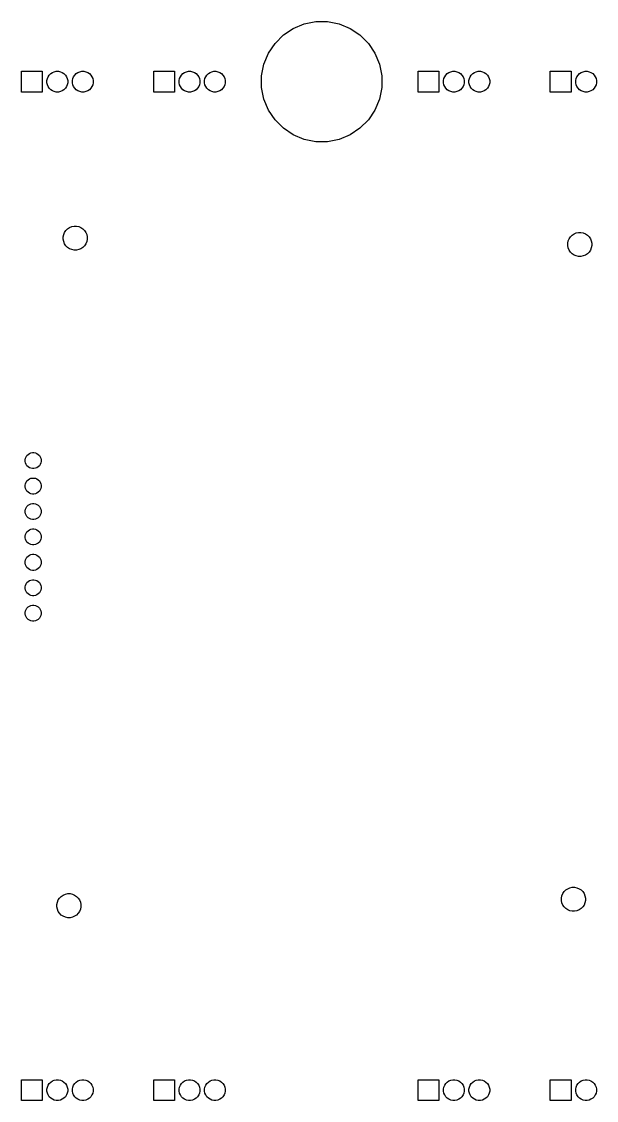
# Model space of a CAD drawing. Extents: x 30 to 480, y -170 to -28.
# Drawn here: x 146.8 to 204.2, y -136.3 to -28.5 of the extents above; entities that cross this region are included whole.
import ezdxf

# ---------------------------------------------------------------- set-up
doc = ezdxf.new("R2010")
doc.units = 0
doc.layers.add('BLACK', color=7, linetype='CONTINUOUS')

msp = doc.modelspace()

# ---------------------------------------------------------------- linework, layer by layer
at = {"layer": 'BLACK', "linetype": 'CONTINUOUS'}
for p, q in [((173.942, -29.2269), (175.034, -28.7746)), ((175.034, -28.7746), (176.193, -28.544)), ((176.193, -28.544), (177.375, -28.544)), ((177.375, -28.544), (178.534, -28.7746)), ((178.534, -28.7746), (179.626, -29.2269)), ((172.123, -30.7192), (172.959, -29.8835)), ((172.959, -29.8835), (173.942, -29.2269)), ((179.626, -29.2269), (180.609, -29.8835)), ((180.609, -29.8835), (181.445, -30.7192)), ((171.467, -31.7019), (172.123, -30.7192)), ((181.445, -30.7192), (182.101, -31.7019)), ((171.015, -32.7939), (171.467, -31.7019)), ((182.101, -31.7019), (182.553, -32.7939)), ((170.784, -33.9531), (171.015, -32.7939)), ((182.553, -32.7939), (182.784, -33.9531)), ((146.793, -35.579), (146.793, -33.509)), ((146.793, -33.509), (148.863, -33.509)), ((148.863, -33.509), (148.863, -35.579)), ((149.333, -34.4421), (149.373, -34.2421)), ((149.333, -34.6459), (149.333, -34.4421)), ((149.373, -34.2421), (149.451, -34.0537)), ((149.451, -34.0537), (149.564, -33.8842)), ((149.564, -33.8842), (149.708, -33.7401)), ((149.708, -33.7401), (149.878, -33.6268)), ((149.878, -33.6268), (150.066, -33.5488)), ((150.066, -33.5488), (150.266, -33.509)), ((150.266, -33.509), (150.47, -33.509)), ((150.47, -33.509), (150.67, -33.5488)), ((150.67, -33.5488), (150.858, -33.6268)), ((150.858, -33.6268), (151.028, -33.7401)), ((151.028, -33.7401), (151.172, -33.8842)), ((151.172, -33.8842), (151.285, -34.0537)), ((151.285, -34.0537), (151.363, -34.2421)), ((151.363, -34.2421), (151.403, -34.4421)), ((151.403, -34.4421), (151.403, -34.6459)), ((151.873, -34.4421), (151.913, -34.2421)), ((151.873, -34.6459), (151.873, -34.4421)), ((151.913, -34.2421), (151.991, -34.0537)), ((151.991, -34.0537), (152.104, -33.8842)), ((152.104, -33.8842), (152.248, -33.7401)), ((152.248, -33.7401), (152.418, -33.6268)), ((152.418, -33.6268), (152.606, -33.5488)), ((152.606, -33.5488), (152.806, -33.509)), ((152.806, -33.509), (153.01, -33.509)), ((153.01, -33.509), (153.21, -33.5488)), ((153.21, -33.5488), (153.398, -33.6268)), ((153.398, -33.6268), (153.568, -33.7401)), ((153.568, -33.7401), (153.712, -33.8842)), ((153.712, -33.8842), (153.825, -34.0537)), ((153.825, -34.0537), (153.903, -34.2421)), ((153.903, -34.2421), (153.943, -34.4421)), ((153.943, -34.4421), (153.943, -34.6459)), ((160.001, -35.579), (160.001, -33.509)), ((160.001, -33.509), (162.071, -33.509)), ((162.071, -33.509), (162.071, -35.579)), ((162.541, -34.4421), (162.581, -34.2421)), ((162.541, -34.6459), (162.541, -34.4421)), ((162.581, -34.2421), (162.659, -34.0537)), ((162.659, -34.0537), (162.772, -33.8842)), ((162.772, -33.8842), (162.916, -33.7401)), ((162.916, -33.7401), (163.086, -33.6268)), ((163.086, -33.6268), (163.274, -33.5488)), ((163.274, -33.5488), (163.474, -33.509)), ((163.474, -33.509), (163.678, -33.509)), ((163.678, -33.509), (163.878, -33.5488)), ((163.878, -33.5488), (164.066, -33.6268)), ((164.066, -33.6268), (164.236, -33.7401)), ((164.236, -33.7401), (164.38, -33.8842)), ((164.38, -33.8842), (164.493, -34.0537)), ((164.493, -34.0537), (164.571, -34.2421)), ((164.571, -34.2421), (164.611, -34.4421)), ((164.611, -34.4421), (164.611, -34.6459)), ((165.081, -34.4421), (165.121, -34.2421)), ((165.081, -34.6459), (165.081, -34.4421)), ((165.121, -34.2421), (165.199, -34.0537)), ((165.199, -34.0537), (165.312, -33.8842)), ((165.312, -33.8842), (165.456, -33.7401)), ((165.456, -33.7401), (165.626, -33.6268)), ((165.626, -33.6268), (165.814, -33.5488)), ((165.814, -33.5488), (166.014, -33.509)), ((166.014, -33.509), (166.218, -33.509)), ((166.218, -33.509), (166.418, -33.5488)), ((166.418, -33.5488), (166.606, -33.6268)), ((166.606, -33.6268), (166.776, -33.7401)), ((166.776, -33.7401), (166.92, -33.8842)), ((166.92, -33.8842), (167.033, -34.0537)), ((167.033, -34.0537), (167.111, -34.2421)), ((167.111, -34.2421), (167.151, -34.4421)), ((167.151, -34.4421), (167.151, -34.6459)), ((170.784, -35.1349), (170.784, -33.9531)), ((182.784, -33.9531), (182.784, -35.1349)), ((186.417, -35.579), (186.417, -33.509)), ((186.417, -33.509), (188.487, -33.509)), ((188.487, -33.509), (188.487, -35.579)), ((188.957, -34.4421), (188.997, -34.2421)), ((188.957, -34.6459), (188.957, -34.4421)), ((188.997, -34.2421), (189.075, -34.0537)), ((189.075, -34.0537), (189.188, -33.8842)), ((189.188, -33.8842), (189.332, -33.7401)), ((189.332, -33.7401), (189.502, -33.6268)), ((189.502, -33.6268), (189.69, -33.5488)), ((189.69, -33.5488), (189.89, -33.509)), ((189.89, -33.509), (190.094, -33.509)), ((190.094, -33.509), (190.294, -33.5488)), ((190.294, -33.5488), (190.482, -33.6268)), ((190.482, -33.6268), (190.652, -33.7401)), ((190.652, -33.7401), (190.796, -33.8842)), ((190.796, -33.8842), (190.909, -34.0537)), ((190.909, -34.0537), (190.987, -34.2421)), ((190.987, -34.2421), (191.027, -34.4421)), ((191.027, -34.4421), (191.027, -34.6459)), ((191.497, -34.4421), (191.537, -34.2421)), ((191.497, -34.6459), (191.497, -34.4421)), ((191.537, -34.2421), (191.615, -34.0537)), ((191.615, -34.0537), (191.728, -33.8842)), ((191.728, -33.8842), (191.872, -33.7401)), ((191.872, -33.7401), (192.042, -33.6268)), ((192.042, -33.6268), (192.23, -33.5488)), ((192.23, -33.5488), (192.43, -33.509)), ((192.43, -33.509), (192.634, -33.509)), ((192.634, -33.509), (192.834, -33.5488)), ((192.834, -33.5488), (193.022, -33.6268)), ((193.022, -33.6268), (193.192, -33.7401)), ((193.192, -33.7401), (193.336, -33.8842)), ((193.336, -33.8842), (193.449, -34.0537)), ((193.449, -34.0537), (193.527, -34.2421)), ((193.527, -34.2421), (193.567, -34.4421)), ((193.567, -34.4421), (193.567, -34.6459)), ((199.625, -35.579), (199.625, -33.509)), ((199.625, -33.509), (201.695, -33.509)), ((201.695, -33.509), (201.695, -35.579)), ((202.165, -34.4421), (202.205, -34.2421)), ((202.165, -34.6459), (202.165, -34.4421)), ((202.205, -34.2421), (202.283, -34.0537)), ((202.283, -34.0537), (202.396, -33.8842)), ((202.396, -33.8842), (202.54, -33.7401)), ((202.54, -33.7401), (202.71, -33.6268)), ((202.71, -33.6268), (202.898, -33.5488)), ((202.898, -33.5488), (203.098, -33.509)), ((203.098, -33.509), (203.302, -33.509)), ((203.302, -33.509), (203.502, -33.5488)), ((203.502, -33.5488), (203.69, -33.6268)), ((203.69, -33.6268), (203.86, -33.7401)), ((203.86, -33.7401), (204.004, -33.8842)), ((204.004, -33.8842), (204.117, -34.0537)), ((204.117, -34.0537), (204.195, -34.2421)), ((204.195, -34.2421), (204.235, -34.4421)), ((204.235, -34.4421), (204.235, -34.6459)), ((149.373, -34.8459), (149.333, -34.6459)), ((149.451, -35.0343), (149.373, -34.8459)), ((149.564, -35.2038), (149.451, -35.0343)), ((149.708, -35.3479), (149.564, -35.2038)), ((149.878, -35.4612), (149.708, -35.3479)), ((150.066, -35.5392), (149.878, -35.4612)), ((150.266, -35.579), (150.066, -35.5392)), ((150.67, -35.5392), (150.47, -35.579)), ((150.858, -35.4612), (150.67, -35.5392)), ((151.028, -35.3479), (150.858, -35.4612)), ((151.172, -35.2038), (151.028, -35.3479)), ((151.285, -35.0343), (151.172, -35.2038)), ((151.363, -34.8459), (151.285, -35.0343)), ((151.403, -34.6459), (151.363, -34.8459)), ((151.913, -34.8459), (151.873, -34.6459)), ((151.991, -35.0343), (151.913, -34.8459)), ((152.104, -35.2038), (151.991, -35.0343)), ((152.248, -35.3479), (152.104, -35.2038)), ((152.418, -35.4612), (152.248, -35.3479)), ((152.606, -35.5392), (152.418, -35.4612)), ((152.806, -35.579), (152.606, -35.5392)), ((153.21, -35.5392), (153.01, -35.579)), ((153.398, -35.4612), (153.21, -35.5392)), ((153.568, -35.3479), (153.398, -35.4612)), ((153.712, -35.2038), (153.568, -35.3479)), ((153.825, -35.0343), (153.712, -35.2038)), ((153.903, -34.8459), (153.825, -35.0343)), ((153.943, -34.6459), (153.903, -34.8459)), ((162.581, -34.8459), (162.541, -34.6459)), ((162.659, -35.0343), (162.581, -34.8459)), ((162.772, -35.2038), (162.659, -35.0343)), ((162.916, -35.3479), (162.772, -35.2038)), ((163.086, -35.4612), (162.916, -35.3479)), ((163.274, -35.5392), (163.086, -35.4612)), ((163.474, -35.579), (163.274, -35.5392)), ((163.878, -35.5392), (163.678, -35.579)), ((164.066, -35.4612), (163.878, -35.5392)), ((164.236, -35.3479), (164.066, -35.4612)), ((164.38, -35.2038), (164.236, -35.3479)), ((164.493, -35.0343), (164.38, -35.2038)), ((164.571, -34.8459), (164.493, -35.0343)), ((164.611, -34.6459), (164.571, -34.8459)), ((165.121, -34.8459), (165.081, -34.6459)), ((165.199, -35.0343), (165.121, -34.8459)), ((165.312, -35.2038), (165.199, -35.0343)), ((165.456, -35.3479), (165.312, -35.2038)), ((165.626, -35.4612), (165.456, -35.3479)), ((165.814, -35.5392), (165.626, -35.4612)), ((166.014, -35.579), (165.814, -35.5392)), ((166.418, -35.5392), (166.218, -35.579)), ((166.606, -35.4612), (166.418, -35.5392)), ((166.776, -35.3479), (166.606, -35.4612)), ((166.92, -35.2038), (166.776, -35.3479)), ((167.033, -35.0343), (166.92, -35.2038)), ((167.111, -34.8459), (167.033, -35.0343)), ((167.151, -34.6459), (167.111, -34.8459)), ((171.015, -36.2941), (170.784, -35.1349)), ((182.784, -35.1349), (182.553, -36.2941)), ((188.997, -34.8459), (188.957, -34.6459)), ((189.075, -35.0343), (188.997, -34.8459)), ((189.188, -35.2038), (189.075, -35.0343)), ((189.332, -35.3479), (189.188, -35.2038)), ((189.502, -35.4612), (189.332, -35.3479)), ((189.69, -35.5392), (189.502, -35.4612)), ((189.89, -35.579), (189.69, -35.5392)), ((190.294, -35.5392), (190.094, -35.579)), ((190.482, -35.4612), (190.294, -35.5392)), ((190.652, -35.3479), (190.482, -35.4612)), ((190.796, -35.2038), (190.652, -35.3479)), ((190.909, -35.0343), (190.796, -35.2038)), ((190.987, -34.8459), (190.909, -35.0343)), ((191.027, -34.6459), (190.987, -34.8459)), ((191.537, -34.8459), (191.497, -34.6459)), ((191.615, -35.0343), (191.537, -34.8459)), ((191.728, -35.2038), (191.615, -35.0343)), ((191.872, -35.3479), (191.728, -35.2038)), ((192.042, -35.4612), (191.872, -35.3479)), ((192.23, -35.5392), (192.042, -35.4612)), ((192.43, -35.579), (192.23, -35.5392)), ((192.834, -35.5392), (192.634, -35.579)), ((193.022, -35.4612), (192.834, -35.5392)), ((193.192, -35.3479), (193.022, -35.4612)), ((193.336, -35.2038), (193.192, -35.3479)), ((193.449, -35.0343), (193.336, -35.2038)), ((193.527, -34.8459), (193.449, -35.0343)), ((193.567, -34.6459), (193.527, -34.8459)), ((202.205, -34.8459), (202.165, -34.6459)), ((202.283, -35.0343), (202.205, -34.8459)), ((202.396, -35.2038), (202.283, -35.0343)), ((202.54, -35.3479), (202.396, -35.2038)), ((202.71, -35.4612), (202.54, -35.3479)), ((202.898, -35.5392), (202.71, -35.4612)), ((203.098, -35.579), (202.898, -35.5392)), ((203.502, -35.5392), (203.302, -35.579)), ((203.69, -35.4612), (203.502, -35.5392)), ((203.86, -35.3479), (203.69, -35.4612)), ((204.004, -35.2038), (203.86, -35.3479)), ((204.117, -35.0343), (204.004, -35.2038)), ((204.195, -34.8459), (204.117, -35.0343)), ((204.235, -34.6459), (204.195, -34.8459)), ((148.863, -35.579), (146.793, -35.579)), ((150.47, -35.579), (150.266, -35.579)), ((153.01, -35.579), (152.806, -35.579)), ((162.071, -35.579), (160.001, -35.579)), ((163.678, -35.579), (163.474, -35.579)), ((166.218, -35.579), (166.014, -35.579)), ((171.467, -37.3861), (171.015, -36.2941)), ((182.553, -36.2941), (182.101, -37.3861)), ((188.487, -35.579), (186.417, -35.579)), ((190.094, -35.579), (189.89, -35.579)), ((192.634, -35.579), (192.43, -35.579)), ((201.695, -35.579), (199.625, -35.579)), ((203.302, -35.579), (203.098, -35.579)), ((172.123, -38.3688), (171.467, -37.3861)), ((182.101, -37.3861), (181.445, -38.3688)), ((172.959, -39.2045), (172.123, -38.3688)), ((181.445, -38.3688), (180.609, -39.2045)), ((173.942, -39.8611), (172.959, -39.2045)), ((175.034, -40.3134), (173.942, -39.8611)), ((179.626, -39.8611), (178.534, -40.3134)), ((180.609, -39.2045), (179.626, -39.8611)), ((176.193, -40.544), (175.034, -40.3134)), ((177.375, -40.544), (176.193, -40.544)), ((178.534, -40.3134), (177.375, -40.544)), ((151.097, -49.5966), (151.228, -49.4)), ((151.228, -49.4), (151.395, -49.2329)), ((151.395, -49.2329), (151.592, -49.1016)), ((151.592, -49.1016), (151.81, -49.0111)), ((151.81, -49.0111), (152.042, -48.965)), ((152.042, -48.965), (152.278, -48.965)), ((152.278, -48.965), (152.51, -49.0111)), ((152.51, -49.0111), (152.728, -49.1016)), ((152.728, -49.1016), (152.925, -49.2329)), ((152.925, -49.2329), (153.092, -49.4)), ((153.092, -49.4), (153.223, -49.5966)), ((150.96, -50.0468), (151.006, -49.815)), ((150.96, -50.2832), (150.96, -50.0468)), ((151.006, -50.515), (150.96, -50.2832)), ((151.006, -49.815), (151.097, -49.5966)), ((151.097, -50.7334), (151.006, -50.515)), ((153.223, -49.5966), (153.314, -49.815)), ((153.314, -50.515), (153.223, -50.7334)), ((153.314, -49.815), (153.36, -50.0468)), ((153.36, -50.2832), (153.314, -50.515)), ((153.36, -50.0468), (153.36, -50.2832)), ((201.365, -50.6818), (201.411, -50.45)), ((201.411, -50.45), (201.502, -50.2316)), ((201.502, -50.2316), (201.633, -50.035)), ((201.633, -50.035), (201.8, -49.8679)), ((201.8, -49.8679), (201.997, -49.7366)), ((201.997, -49.7366), (202.215, -49.6461)), ((202.215, -49.6461), (202.447, -49.6)), ((202.447, -49.6), (202.683, -49.6)), ((202.683, -49.6), (202.915, -49.6461)), ((202.915, -49.6461), (203.133, -49.7366)), ((203.133, -49.7366), (203.33, -49.8679)), ((203.33, -49.8679), (203.497, -50.035)), ((203.497, -50.035), (203.628, -50.2316)), ((203.628, -50.2316), (203.719, -50.45)), ((203.719, -50.45), (203.765, -50.6818)), ((151.228, -50.93), (151.097, -50.7334)), ((151.395, -51.0971), (151.228, -50.93)), ((151.592, -51.2284), (151.395, -51.0971)), ((151.81, -51.3189), (151.592, -51.2284)), ((152.042, -51.365), (151.81, -51.3189)), ((152.278, -51.365), (152.042, -51.365)), ((152.51, -51.3189), (152.278, -51.365)), ((152.728, -51.2284), (152.51, -51.3189)), ((152.925, -51.0971), (152.728, -51.2284)), ((153.092, -50.93), (152.925, -51.0971)), ((153.223, -50.7334), (153.092, -50.93)), ((201.365, -50.9182), (201.365, -50.6818)), ((201.411, -51.15), (201.365, -50.9182)), ((201.502, -51.3684), (201.411, -51.15)), ((201.633, -51.565), (201.502, -51.3684)), ((201.8, -51.7321), (201.633, -51.565)), ((203.497, -51.565), (203.33, -51.7321)), ((203.628, -51.3684), (203.497, -51.565)), ((203.719, -51.15), (203.628, -51.3684)), ((203.765, -50.9182), (203.719, -51.15)), ((203.765, -50.6818), (203.765, -50.9182)), ((201.997, -51.8634), (201.8, -51.7321)), ((202.215, -51.9539), (201.997, -51.8634)), ((202.447, -52), (202.215, -51.9539)), ((202.683, -52), (202.447, -52)), ((202.915, -51.9539), (202.683, -52)), ((203.133, -51.8634), (202.915, -51.9539)), ((203.33, -51.7321), (203.133, -51.8634)), ((147.155, -72.3112), (147.186, -72.1566)), ((147.186, -72.1566), (147.246, -72.0111)), ((147.246, -72.0111), (147.334, -71.88)), ((147.334, -71.88), (147.445, -71.7686)), ((147.445, -71.7686), (147.576, -71.681)), ((147.576, -71.681), (147.722, -71.6207)), ((147.722, -71.6207), (147.876, -71.59)), ((147.876, -71.59), (148.034, -71.59)), ((148.034, -71.59), (148.188, -71.6207)), ((148.188, -71.6207), (148.334, -71.681)), ((148.334, -71.681), (148.465, -71.7686)), ((148.465, -71.7686), (148.576, -71.88)), ((148.576, -71.88), (148.664, -72.0111)), ((148.664, -72.0111), (148.724, -72.1566)), ((148.724, -72.1566), (148.755, -72.3112)), ((147.155, -72.4688), (147.155, -72.3112)), ((147.186, -72.6234), (147.155, -72.4688)), ((147.246, -72.7689), (147.186, -72.6234)), ((147.334, -72.9), (147.246, -72.7689)), ((147.445, -73.0114), (147.334, -72.9)), ((147.576, -73.099), (147.445, -73.0114)), ((147.722, -73.1593), (147.576, -73.099)), ((147.876, -73.19), (147.722, -73.1593)), ((148.034, -73.19), (147.876, -73.19)), ((148.188, -73.1593), (148.034, -73.19)), ((148.334, -73.099), (148.188, -73.1593)), ((148.465, -73.0114), (148.334, -73.099)), ((148.576, -72.9), (148.465, -73.0114)), ((148.664, -72.7689), (148.576, -72.9)), ((148.724, -72.6234), (148.664, -72.7689)), ((148.755, -72.4688), (148.724, -72.6234)), ((148.755, -72.3112), (148.755, -72.4688)), ((147.334, -74.42), (147.445, -74.3086)), ((147.445, -74.3086), (147.576, -74.221)), ((147.576, -74.221), (147.722, -74.1607)), ((147.722, -74.1607), (147.876, -74.13)), ((147.876, -74.13), (148.034, -74.13)), ((148.034, -74.13), (148.188, -74.1607)), ((148.188, -74.1607), (148.334, -74.221)), ((148.334, -74.221), (148.465, -74.3086)), ((148.465, -74.3086), (148.576, -74.42)), ((147.155, -74.8512), (147.186, -74.6966)), ((147.155, -75.0088), (147.155, -74.8512)), ((147.186, -75.1634), (147.155, -75.0088)), ((147.186, -74.6966), (147.246, -74.5511)), ((147.246, -75.3089), (147.186, -75.1634)), ((147.246, -74.5511), (147.334, -74.42)), ((147.334, -75.44), (147.246, -75.3089)), ((148.576, -74.42), (148.664, -74.5511)), ((148.664, -75.3089), (148.576, -75.44)), ((148.664, -74.5511), (148.724, -74.6966)), ((148.724, -75.1634), (148.664, -75.3089)), ((148.724, -74.6966), (148.755, -74.8512)), ((148.755, -75.0088), (148.724, -75.1634)), ((148.755, -74.8512), (148.755, -75.0088)), ((147.445, -75.5514), (147.334, -75.44)), ((147.576, -75.639), (147.445, -75.5514)), ((147.722, -75.6993), (147.576, -75.639)), ((147.876, -75.73), (147.722, -75.6993)), ((148.034, -75.73), (147.876, -75.73)), ((148.188, -75.6993), (148.034, -75.73)), ((148.334, -75.639), (148.188, -75.6993)), ((148.465, -75.5514), (148.334, -75.639)), ((148.576, -75.44), (148.465, -75.5514)), ((147.155, -77.3912), (147.186, -77.2366)), ((147.155, -77.5488), (147.155, -77.3912)), ((147.186, -77.7034), (147.155, -77.5488)), ((147.186, -77.2366), (147.246, -77.0911)), ((147.246, -77.0911), (147.334, -76.96)), ((147.334, -76.96), (147.445, -76.8486)), ((147.445, -76.8486), (147.576, -76.761)), ((147.576, -76.761), (147.722, -76.7007)), ((147.722, -76.7007), (147.876, -76.67)), ((147.876, -76.67), (148.034, -76.67)), ((148.034, -76.67), (148.188, -76.7007)), ((148.188, -76.7007), (148.334, -76.761)), ((148.334, -76.761), (148.465, -76.8486)), ((148.465, -76.8486), (148.576, -76.96)), ((148.576, -76.96), (148.664, -77.0911)), ((148.664, -77.0911), (148.724, -77.2366)), ((148.724, -77.2366), (148.755, -77.3912)), ((148.755, -77.5488), (148.724, -77.7034)), ((148.755, -77.3912), (148.755, -77.5488)), ((147.246, -77.8489), (147.186, -77.7034)), ((147.334, -77.98), (147.246, -77.8489)), ((147.445, -78.0914), (147.334, -77.98)), ((147.576, -78.179), (147.445, -78.0914)), ((147.722, -78.2393), (147.576, -78.179)), ((147.876, -78.27), (147.722, -78.2393)), ((148.034, -78.27), (147.876, -78.27)), ((148.188, -78.2393), (148.034, -78.27)), ((148.334, -78.179), (148.188, -78.2393)), ((148.465, -78.0914), (148.334, -78.179)), ((148.576, -77.98), (148.465, -78.0914)), ((148.664, -77.8489), (148.576, -77.98)), ((148.724, -77.7034), (148.664, -77.8489)), ((147.186, -79.7766), (147.246, -79.6311)), ((147.246, -79.6311), (147.334, -79.5)), ((147.334, -79.5), (147.445, -79.3886)), ((147.445, -79.3886), (147.576, -79.301)), ((147.576, -79.301), (147.722, -79.2407)), ((147.722, -79.2407), (147.876, -79.21)), ((147.876, -79.21), (148.034, -79.21)), ((148.034, -79.21), (148.188, -79.2407)), ((148.188, -79.2407), (148.334, -79.301)), ((148.334, -79.301), (148.465, -79.3886)), ((148.465, -79.3886), (148.576, -79.5)), ((148.576, -79.5), (148.664, -79.6311)), ((148.664, -79.6311), (148.724, -79.7766)), ((147.155, -79.9312), (147.186, -79.7766)), ((147.155, -80.0888), (147.155, -79.9312)), ((147.186, -80.2434), (147.155, -80.0888)), ((147.246, -80.3889), (147.186, -80.2434)), ((147.334, -80.52), (147.246, -80.3889)), ((147.445, -80.6314), (147.334, -80.52)), ((147.576, -80.719), (147.445, -80.6314)), ((147.722, -80.7793), (147.576, -80.719)), ((147.876, -80.81), (147.722, -80.7793)), ((148.188, -80.7793), (148.034, -80.81)), ((148.334, -80.719), (148.188, -80.7793)), ((148.465, -80.6314), (148.334, -80.719)), ((148.576, -80.52), (148.465, -80.6314)), ((148.664, -80.3889), (148.576, -80.52)), ((148.724, -80.2434), (148.664, -80.3889)), ((148.724, -79.7766), (148.755, -79.9312)), ((148.755, -80.0888), (148.724, -80.2434)), ((148.755, -79.9312), (148.755, -80.0888)), ((147.445, -81.9286), (147.576, -81.841)), ((147.576, -81.841), (147.722, -81.7807)), ((147.722, -81.7807), (147.876, -81.75)), ((148.034, -80.81), (147.876, -80.81)), ((147.876, -81.75), (148.034, -81.75)), ((148.034, -81.75), (148.188, -81.7807)), ((148.188, -81.7807), (148.334, -81.841)), ((148.334, -81.841), (148.465, -81.9286)), ((147.155, -82.4712), (147.186, -82.3166)), ((147.155, -82.6288), (147.155, -82.4712)), ((147.186, -82.7834), (147.155, -82.6288)), ((147.186, -82.3166), (147.246, -82.1711)), ((147.246, -82.9289), (147.186, -82.7834)), ((147.246, -82.1711), (147.334, -82.04)), ((147.334, -83.06), (147.246, -82.9289)), ((147.334, -82.04), (147.445, -81.9286)), ((148.465, -81.9286), (148.576, -82.04)), ((148.576, -82.04), (148.664, -82.1711)), ((148.664, -82.9289), (148.576, -83.06)), ((148.664, -82.1711), (148.724, -82.3166)), ((148.724, -82.7834), (148.664, -82.9289)), ((148.724, -82.3166), (148.755, -82.4712)), ((148.755, -82.6288), (148.724, -82.7834)), ((148.755, -82.4712), (148.755, -82.6288)), ((147.445, -83.1714), (147.334, -83.06)), ((147.576, -83.259), (147.445, -83.1714)), ((147.722, -83.3193), (147.576, -83.259)), ((147.876, -83.35), (147.722, -83.3193)), ((148.034, -83.35), (147.876, -83.35)), ((148.188, -83.3193), (148.034, -83.35)), ((148.334, -83.259), (148.188, -83.3193)), ((148.465, -83.1714), (148.334, -83.259)), ((148.576, -83.06), (148.465, -83.1714)), ((147.155, -85.0112), (147.186, -84.8566)), ((147.155, -85.1688), (147.155, -85.0112)), ((147.186, -84.8566), (147.246, -84.7111)), ((147.246, -84.7111), (147.334, -84.58)), ((147.334, -84.58), (147.445, -84.4686)), ((147.445, -84.4686), (147.576, -84.381)), ((147.576, -84.381), (147.722, -84.3207)), ((147.722, -84.3207), (147.876, -84.29)), ((147.876, -84.29), (148.034, -84.29)), ((148.034, -84.29), (148.188, -84.3207)), ((148.188, -84.3207), (148.334, -84.381)), ((148.334, -84.381), (148.465, -84.4686)), ((148.465, -84.4686), (148.576, -84.58)), ((148.576, -84.58), (148.664, -84.7111)), ((148.664, -84.7111), (148.724, -84.8566)), ((148.724, -84.8566), (148.755, -85.0112)), ((148.755, -85.0112), (148.755, -85.1688)), ((147.186, -85.3234), (147.155, -85.1688)), ((147.246, -85.4689), (147.186, -85.3234)), ((147.334, -85.6), (147.246, -85.4689)), ((147.445, -85.7114), (147.334, -85.6)), ((147.576, -85.799), (147.445, -85.7114)), ((147.722, -85.8593), (147.576, -85.799)), ((147.876, -85.89), (147.722, -85.8593)), ((148.034, -85.89), (147.876, -85.89)), ((148.188, -85.8593), (148.034, -85.89)), ((148.334, -85.799), (148.188, -85.8593)), ((148.465, -85.7114), (148.334, -85.799)), ((148.576, -85.6), (148.465, -85.7114)), ((148.664, -85.4689), (148.576, -85.6)), ((148.724, -85.3234), (148.664, -85.4689)), ((148.755, -85.1688), (148.724, -85.3234)), ((147.186, -87.3966), (147.246, -87.2511)), ((147.246, -87.2511), (147.334, -87.12)), ((147.334, -87.12), (147.445, -87.0086)), ((147.445, -87.0086), (147.576, -86.921)), ((147.576, -86.921), (147.722, -86.8607)), ((147.722, -86.8607), (147.876, -86.83)), ((147.876, -86.83), (148.034, -86.83)), ((148.034, -86.83), (148.188, -86.8607)), ((148.188, -86.8607), (148.334, -86.921)), ((148.334, -86.921), (148.465, -87.0086)), ((148.465, -87.0086), (148.576, -87.12)), ((148.576, -87.12), (148.664, -87.2511)), ((148.664, -87.2511), (148.724, -87.3966)), ((147.155, -87.5512), (147.186, -87.3966)), ((147.155, -87.7088), (147.155, -87.5512)), ((147.186, -87.8634), (147.155, -87.7088)), ((147.246, -88.0089), (147.186, -87.8634)), ((147.334, -88.14), (147.246, -88.0089)), ((147.445, -88.2514), (147.334, -88.14)), ((147.576, -88.339), (147.445, -88.2514)), ((147.722, -88.3993), (147.576, -88.339)), ((148.334, -88.339), (148.188, -88.3993)), ((148.465, -88.2514), (148.334, -88.339)), ((148.576, -88.14), (148.465, -88.2514)), ((148.664, -88.0089), (148.576, -88.14)), ((148.724, -87.8634), (148.664, -88.0089)), ((148.724, -87.3966), (148.755, -87.5512)), ((148.755, -87.7088), (148.724, -87.8634)), ((148.755, -87.5512), (148.755, -87.7088)), ((147.876, -88.43), (147.722, -88.3993)), ((148.034, -88.43), (147.876, -88.43)), ((148.188, -88.3993), (148.034, -88.43)), ((200.998, -115.44), (201.165, -115.273)), ((201.165, -115.273), (201.362, -115.142)), ((201.362, -115.142), (201.58, -115.051)), ((201.58, -115.051), (201.812, -115.005)), ((201.812, -115.005), (202.048, -115.005)), ((202.048, -115.005), (202.28, -115.051)), ((202.28, -115.051), (202.498, -115.142)), ((202.498, -115.142), (202.695, -115.273)), ((202.695, -115.273), (202.862, -115.44)), ((150.371, -116.49), (150.462, -116.272)), ((150.462, -116.272), (150.593, -116.075)), ((150.593, -116.075), (150.76, -115.908)), ((150.76, -115.908), (150.957, -115.777)), ((150.957, -115.777), (151.175, -115.686)), ((151.175, -115.686), (151.407, -115.64)), ((151.407, -115.64), (151.643, -115.64)), ((151.643, -115.64), (151.875, -115.686)), ((151.875, -115.686), (152.093, -115.777)), ((152.093, -115.777), (152.29, -115.908)), ((152.29, -115.908), (152.457, -116.075)), ((152.457, -116.075), (152.588, -116.272)), ((152.588, -116.272), (152.679, -116.49)), ((200.73, -116.087), (200.776, -115.855)), ((200.73, -116.323), (200.73, -116.087)), ((200.776, -116.555), (200.73, -116.323)), ((200.776, -115.855), (200.867, -115.637)), ((200.867, -115.637), (200.998, -115.44)), ((202.862, -115.44), (202.993, -115.637)), ((202.993, -115.637), (203.084, -115.855)), ((203.084, -115.855), (203.13, -116.087)), ((203.13, -116.323), (203.084, -116.555)), ((203.13, -116.087), (203.13, -116.323)), ((150.325, -116.722), (150.371, -116.49)), ((150.325, -116.958), (150.325, -116.722)), ((150.371, -117.19), (150.325, -116.958)), ((150.462, -117.408), (150.371, -117.19)), ((150.593, -117.605), (150.462, -117.408)), ((152.588, -117.408), (152.457, -117.605)), ((152.679, -117.19), (152.588, -117.408)), ((152.679, -116.49), (152.725, -116.722)), ((152.725, -116.958), (152.679, -117.19)), ((152.725, -116.722), (152.725, -116.958)), ((200.867, -116.773), (200.776, -116.555)), ((200.998, -116.97), (200.867, -116.773)), ((201.165, -117.137), (200.998, -116.97)), ((201.362, -117.268), (201.165, -117.137)), ((201.58, -117.359), (201.362, -117.268)), ((201.812, -117.405), (201.58, -117.359)), ((202.048, -117.405), (201.812, -117.405)), ((202.28, -117.359), (202.048, -117.405)), ((202.498, -117.268), (202.28, -117.359)), ((202.695, -117.137), (202.498, -117.268)), ((202.862, -116.97), (202.695, -117.137)), ((202.993, -116.773), (202.862, -116.97)), ((203.084, -116.555), (202.993, -116.773)), ((150.76, -117.772), (150.593, -117.605)), ((150.957, -117.903), (150.76, -117.772)), ((151.175, -117.994), (150.957, -117.903)), ((151.407, -118.04), (151.175, -117.994)), ((151.643, -118.04), (151.407, -118.04)), ((151.875, -117.994), (151.643, -118.04)), ((152.093, -117.903), (151.875, -117.994)), ((152.29, -117.772), (152.093, -117.903)), ((152.457, -117.605), (152.29, -117.772)), ((146.793, -136.29), (146.793, -134.22)), ((146.793, -134.22), (148.863, -134.22)), ((148.863, -134.22), (148.863, -136.29)), ((149.451, -134.765), (149.564, -134.595)), ((149.564, -134.595), (149.708, -134.451)), ((149.708, -134.451), (149.878, -134.338)), ((149.878, -134.338), (150.066, -134.26)), ((150.066, -134.26), (150.266, -134.22)), ((150.266, -134.22), (150.47, -134.22)), ((150.47, -134.22), (150.67, -134.26)), ((150.67, -134.26), (150.858, -134.338)), ((150.858, -134.338), (151.028, -134.451)), ((151.028, -134.451), (151.172, -134.595)), ((151.172, -134.595), (151.285, -134.765)), ((151.991, -134.765), (152.104, -134.595)), ((152.104, -134.595), (152.248, -134.451)), ((152.248, -134.451), (152.418, -134.338)), ((152.418, -134.338), (152.606, -134.26)), ((152.606, -134.26), (152.806, -134.22)), ((152.806, -134.22), (153.01, -134.22)), ((153.01, -134.22), (153.21, -134.26)), ((153.21, -134.26), (153.398, -134.338)), ((153.398, -134.338), (153.568, -134.451)), ((153.568, -134.451), (153.712, -134.595)), ((153.712, -134.595), (153.825, -134.765)), ((160.001, -136.29), (160.001, -134.22)), ((160.001, -134.22), (162.071, -134.22)), ((162.071, -134.22), (162.071, -136.29)), ((162.659, -134.765), (162.772, -134.595)), ((162.772, -134.595), (162.916, -134.451)), ((162.916, -134.451), (163.086, -134.338)), ((163.086, -134.338), (163.274, -134.26)), ((163.274, -134.26), (163.474, -134.22)), ((163.474, -134.22), (163.678, -134.22)), ((163.678, -134.22), (163.878, -134.26)), ((163.878, -134.26), (164.066, -134.338)), ((164.066, -134.338), (164.236, -134.451)), ((164.236, -134.451), (164.38, -134.595)), ((164.38, -134.595), (164.493, -134.765)), ((165.199, -134.765), (165.312, -134.595)), ((165.312, -134.595), (165.456, -134.451)), ((165.456, -134.451), (165.626, -134.338)), ((165.626, -134.338), (165.814, -134.26)), ((165.814, -134.26), (166.014, -134.22)), ((166.014, -134.22), (166.218, -134.22)), ((166.218, -134.22), (166.418, -134.26)), ((166.418, -134.26), (166.606, -134.338)), ((166.606, -134.338), (166.776, -134.451)), ((166.776, -134.451), (166.92, -134.595)), ((166.92, -134.595), (167.033, -134.765)), ((186.417, -136.29), (186.417, -134.22)), ((186.417, -134.22), (188.487, -134.22)), ((188.487, -134.22), (188.487, -136.29)), ((189.075, -134.765), (189.188, -134.595)), ((189.188, -134.595), (189.332, -134.451)), ((189.332, -134.451), (189.502, -134.338)), ((189.502, -134.338), (189.69, -134.26)), ((189.69, -134.26), (189.89, -134.22)), ((189.89, -134.22), (190.094, -134.22)), ((190.094, -134.22), (190.294, -134.26)), ((190.294, -134.26), (190.482, -134.338)), ((190.482, -134.338), (190.652, -134.451)), ((190.652, -134.451), (190.796, -134.595)), ((190.796, -134.595), (190.909, -134.765)), ((191.615, -134.765), (191.728, -134.595)), ((191.728, -134.595), (191.872, -134.451)), ((191.872, -134.451), (192.042, -134.338)), ((192.042, -134.338), (192.23, -134.26)), ((192.23, -134.26), (192.43, -134.22)), ((192.43, -134.22), (192.634, -134.22)), ((192.634, -134.22), (192.834, -134.26)), ((192.834, -134.26), (193.022, -134.338)), ((193.022, -134.338), (193.192, -134.451)), ((193.192, -134.451), (193.336, -134.595)), ((193.336, -134.595), (193.449, -134.765)), ((199.625, -136.29), (199.625, -134.22)), ((199.625, -134.22), (201.695, -134.22)), ((201.695, -134.22), (201.695, -136.29)), ((202.283, -134.765), (202.396, -134.595)), ((202.396, -134.595), (202.54, -134.451)), ((202.54, -134.451), (202.71, -134.338)), ((202.71, -134.338), (202.898, -134.26)), ((202.898, -134.26), (203.098, -134.22)), ((203.098, -134.22), (203.302, -134.22)), ((203.302, -134.22), (203.502, -134.26)), ((203.502, -134.26), (203.69, -134.338)), ((203.69, -134.338), (203.86, -134.451)), ((203.86, -134.451), (204.004, -134.595)), ((204.004, -134.595), (204.117, -134.765)), ((149.333, -135.153), (149.373, -134.953)), ((149.333, -135.357), (149.333, -135.153)), ((149.373, -135.557), (149.333, -135.357)), ((149.373, -134.953), (149.451, -134.765)), ((149.451, -135.745), (149.373, -135.557)), ((149.564, -135.915), (149.451, -135.745)), ((151.285, -135.745), (151.172, -135.915)), ((151.285, -134.765), (151.363, -134.953)), ((151.363, -135.557), (151.285, -135.745)), ((151.363, -134.953), (151.403, -135.153)), ((151.403, -135.357), (151.363, -135.557)), ((151.403, -135.153), (151.403, -135.357)), ((151.873, -135.153), (151.913, -134.953)), ((151.873, -135.357), (151.873, -135.153)), ((151.913, -135.557), (151.873, -135.357)), ((151.913, -134.953), (151.991, -134.765)), ((151.991, -135.745), (151.913, -135.557)), ((152.104, -135.915), (151.991, -135.745)), ((153.825, -135.745), (153.712, -135.915)), ((153.825, -134.765), (153.903, -134.953)), ((153.903, -135.557), (153.825, -135.745)), ((153.903, -134.953), (153.943, -135.153)), ((153.943, -135.357), (153.903, -135.557)), ((153.943, -135.153), (153.943, -135.357)), ((162.541, -135.153), (162.581, -134.953)), ((162.541, -135.357), (162.541, -135.153)), ((162.581, -135.557), (162.541, -135.357)), ((162.581, -134.953), (162.659, -134.765)), ((162.659, -135.745), (162.581, -135.557)), ((162.772, -135.915), (162.659, -135.745)), ((164.493, -135.745), (164.38, -135.915)), ((164.493, -134.765), (164.571, -134.953)), ((164.571, -135.557), (164.493, -135.745)), ((164.571, -134.953), (164.611, -135.153)), ((164.611, -135.357), (164.571, -135.557)), ((164.611, -135.153), (164.611, -135.357)), ((165.081, -135.153), (165.121, -134.953)), ((165.081, -135.357), (165.081, -135.153)), ((165.121, -135.557), (165.081, -135.357)), ((165.121, -134.953), (165.199, -134.765)), ((165.199, -135.745), (165.121, -135.557)), ((165.312, -135.915), (165.199, -135.745)), ((167.033, -135.745), (166.92, -135.915)), ((167.033, -134.765), (167.111, -134.953)), ((167.111, -135.557), (167.033, -135.745)), ((167.111, -134.953), (167.151, -135.153)), ((167.151, -135.357), (167.111, -135.557)), ((167.151, -135.153), (167.151, -135.357)), ((188.957, -135.153), (188.997, -134.953)), ((188.957, -135.357), (188.957, -135.153)), ((188.997, -135.557), (188.957, -135.357)), ((188.997, -134.953), (189.075, -134.765)), ((189.075, -135.745), (188.997, -135.557)), ((189.188, -135.915), (189.075, -135.745)), ((190.909, -135.745), (190.796, -135.915)), ((190.909, -134.765), (190.987, -134.953)), ((190.987, -135.557), (190.909, -135.745)), ((190.987, -134.953), (191.027, -135.153)), ((191.027, -135.357), (190.987, -135.557)), ((191.027, -135.153), (191.027, -135.357)), ((191.497, -135.153), (191.537, -134.953)), ((191.497, -135.357), (191.497, -135.153)), ((191.537, -135.557), (191.497, -135.357)), ((191.537, -134.953), (191.615, -134.765)), ((191.615, -135.745), (191.537, -135.557)), ((191.728, -135.915), (191.615, -135.745)), ((193.449, -135.745), (193.336, -135.915)), ((193.449, -134.765), (193.527, -134.953)), ((193.527, -135.557), (193.449, -135.745)), ((193.527, -134.953), (193.567, -135.153)), ((193.567, -135.357), (193.527, -135.557)), ((193.567, -135.153), (193.567, -135.357)), ((202.165, -135.153), (202.205, -134.953)), ((202.165, -135.357), (202.165, -135.153)), ((202.205, -135.557), (202.165, -135.357)), ((202.205, -134.953), (202.283, -134.765)), ((202.283, -135.745), (202.205, -135.557)), ((202.396, -135.915), (202.283, -135.745)), ((204.117, -135.745), (204.004, -135.915)), ((204.117, -134.765), (204.195, -134.953)), ((204.195, -135.557), (204.117, -135.745)), ((204.195, -134.953), (204.235, -135.153)), ((204.235, -135.357), (204.195, -135.557)), ((204.235, -135.153), (204.235, -135.357)), ((148.863, -136.29), (146.793, -136.29)), ((149.708, -136.059), (149.564, -135.915)), ((149.878, -136.172), (149.708, -136.059)), ((150.066, -136.25), (149.878, -136.172)), ((150.266, -136.29), (150.066, -136.25)), ((150.47, -136.29), (150.266, -136.29)), ((150.67, -136.25), (150.47, -136.29)), ((150.858, -136.172), (150.67, -136.25)), ((151.028, -136.059), (150.858, -136.172)), ((151.172, -135.915), (151.028, -136.059)), ((152.248, -136.059), (152.104, -135.915)), ((152.418, -136.172), (152.248, -136.059)), ((152.606, -136.25), (152.418, -136.172)), ((152.806, -136.29), (152.606, -136.25)), ((153.01, -136.29), (152.806, -136.29)), ((153.21, -136.25), (153.01, -136.29)), ((153.398, -136.172), (153.21, -136.25)), ((153.568, -136.059), (153.398, -136.172)), ((153.712, -135.915), (153.568, -136.059)), ((162.071, -136.29), (160.001, -136.29)), ((162.916, -136.059), (162.772, -135.915)), ((163.086, -136.172), (162.916, -136.059)), ((163.274, -136.25), (163.086, -136.172)), ((163.474, -136.29), (163.274, -136.25)), ((163.678, -136.29), (163.474, -136.29)), ((163.878, -136.25), (163.678, -136.29)), ((164.066, -136.172), (163.878, -136.25)), ((164.236, -136.059), (164.066, -136.172)), ((164.38, -135.915), (164.236, -136.059)), ((165.456, -136.059), (165.312, -135.915)), ((165.626, -136.172), (165.456, -136.059)), ((165.814, -136.25), (165.626, -136.172)), ((166.014, -136.29), (165.814, -136.25)), ((166.218, -136.29), (166.014, -136.29)), ((166.418, -136.25), (166.218, -136.29)), ((166.606, -136.172), (166.418, -136.25)), ((166.776, -136.059), (166.606, -136.172)), ((166.92, -135.915), (166.776, -136.059)), ((188.487, -136.29), (186.417, -136.29)), ((189.332, -136.059), (189.188, -135.915)), ((189.502, -136.172), (189.332, -136.059)), ((189.69, -136.25), (189.502, -136.172)), ((189.89, -136.29), (189.69, -136.25)), ((190.094, -136.29), (189.89, -136.29)), ((190.294, -136.25), (190.094, -136.29)), ((190.482, -136.172), (190.294, -136.25)), ((190.652, -136.059), (190.482, -136.172)), ((190.796, -135.915), (190.652, -136.059)), ((191.872, -136.059), (191.728, -135.915)), ((192.042, -136.172), (191.872, -136.059)), ((192.23, -136.25), (192.042, -136.172)), ((192.43, -136.29), (192.23, -136.25)), ((192.634, -136.29), (192.43, -136.29)), ((192.834, -136.25), (192.634, -136.29)), ((193.022, -136.172), (192.834, -136.25)), ((193.192, -136.059), (193.022, -136.172)), ((193.336, -135.915), (193.192, -136.059)), ((201.695, -136.29), (199.625, -136.29)), ((202.54, -136.059), (202.396, -135.915)), ((202.71, -136.172), (202.54, -136.059)), ((202.898, -136.25), (202.71, -136.172)), ((203.098, -136.29), (202.898, -136.25)), ((203.302, -136.29), (203.098, -136.29)), ((203.502, -136.25), (203.302, -136.29)), ((203.69, -136.172), (203.502, -136.25)), ((203.86, -136.059), (203.69, -136.172)), ((204.004, -135.915), (203.86, -136.059))]:
    msp.add_line(p, q, dxfattribs=at)

doc.saveas('drawing.dxf')
